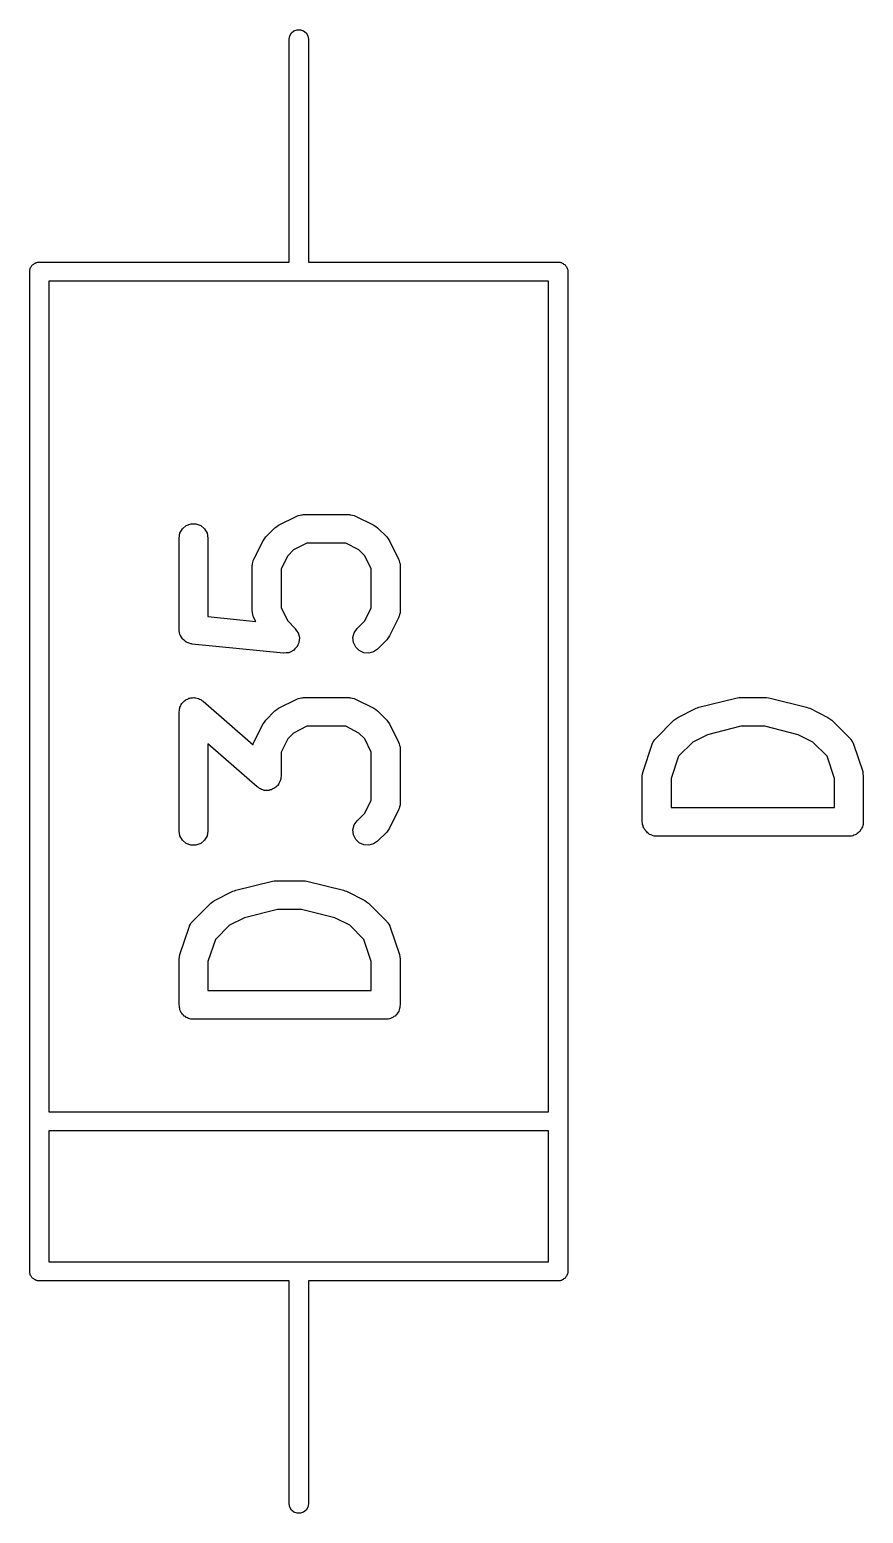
# Model space of a CAD drawing. Extents: x 39 to 139, y -131 to -25.
# Drawn here: x 134.1 to 138.44, y -112.05 to -104.33 of the extents above; entities that cross this region are included whole.
import ezdxf

# ---------------------------------------------------------------- set-up
doc = ezdxf.new("R2010")
doc.units = 0
doc.header["$MEASUREMENT"] = 0
doc.layers.add('BLACK', color=7, linetype='CONTINUOUS')

msp = doc.modelspace()

# ---------------------------------------------------------------- linework, layer by layer
at = {"layer": 'Black'}
for p, q in [((135.462, -104.348), (135.475, -104.337)), ((135.475, -104.337), (135.491, -104.331)), ((135.491, -104.331), (135.509, -104.331)), ((135.509, -104.331), (135.525, -104.337)), ((135.525, -104.337), (135.538, -104.348)), ((135.45, -104.38), (135.453, -104.363)), ((135.45, -105.54), (135.45, -104.38)), ((135.453, -104.363), (135.462, -104.348)), ((135.538, -104.348), (135.547, -104.363)), ((135.547, -104.363), (135.55, -104.38)), ((135.55, -104.38), (135.55, -105.54)), ((134.101, -105.581), (134.102, -105.577)), ((134.101, -105.586), (134.101, -105.581)), ((134.102, -105.577), (134.103, -105.573)), ((134.103, -105.573), (134.105, -105.569)), ((134.105, -105.569), (134.107, -105.565)), ((134.107, -105.565), (134.11, -105.562)), ((134.11, -105.562), (134.112, -105.558)), ((134.112, -105.558), (134.115, -105.555)), ((134.115, -105.555), (134.118, -105.552)), ((134.118, -105.552), (134.122, -105.55)), ((134.122, -105.55), (134.125, -105.547)), ((134.125, -105.547), (134.129, -105.545)), ((134.129, -105.545), (134.133, -105.543)), ((134.133, -105.543), (134.137, -105.542)), ((134.137, -105.542), (134.141, -105.541)), ((134.141, -105.541), (134.146, -105.541)), ((134.146, -105.541), (134.15, -105.54)), ((134.15, -105.54), (135.45, -105.54)), ((135.55, -105.54), (136.85, -105.54)), ((136.85, -105.54), (136.854, -105.541)), ((136.854, -105.541), (136.859, -105.541)), ((136.859, -105.541), (136.863, -105.542)), ((136.863, -105.542), (136.867, -105.543)), ((136.867, -105.543), (136.871, -105.545)), ((136.871, -105.545), (136.875, -105.547)), ((136.875, -105.547), (136.878, -105.55)), ((136.878, -105.55), (136.882, -105.552)), ((136.882, -105.552), (136.885, -105.555)), ((136.885, -105.555), (136.888, -105.558)), ((136.888, -105.558), (136.89, -105.562)), ((136.89, -105.562), (136.893, -105.565)), ((136.893, -105.565), (136.895, -105.569)), ((136.895, -105.569), (136.897, -105.573)), ((136.897, -105.573), (136.898, -105.577)), ((136.898, -105.577), (136.899, -105.581)), ((136.899, -105.581), (136.899, -105.586)), ((134.1, -105.59), (134.101, -105.586)), ((134.1, -110.79), (134.1, -105.59)), ((134.2, -105.64), (134.2, -109.96)), ((136.8, -105.64), (134.2, -105.64)), ((136.8, -109.96), (136.8, -105.64)), ((136.899, -105.586), (136.9, -105.59)), ((136.9, -105.59), (136.9, -110.79)), ((135.395, -106.909), (135.49, -106.861)), ((135.49, -106.861), (135.494, -106.86)), ((135.494, -106.86), (135.498, -106.858)), ((135.498, -106.858), (135.507, -106.856)), ((135.507, -106.856), (135.515, -106.854)), ((135.515, -106.854), (135.52, -106.854)), ((135.52, -106.854), (135.524, -106.853)), ((135.524, -106.853), (135.762, -106.853)), ((135.762, -106.853), (135.766, -106.854)), ((135.766, -106.854), (135.77, -106.854)), ((135.77, -106.854), (135.779, -106.856)), ((135.779, -106.856), (135.788, -106.858)), ((135.788, -106.858), (135.791, -106.86)), ((135.791, -106.86), (135.795, -106.861)), ((135.795, -106.861), (135.891, -106.909)), ((134.877, -106.976), (134.882, -106.95)), ((134.882, -106.95), (134.895, -106.928)), ((134.895, -106.928), (134.915, -106.911)), ((134.915, -106.911), (134.939, -106.902)), ((134.939, -106.902), (134.965, -106.902)), ((134.965, -106.902), (134.99, -106.911)), ((134.99, -106.911), (135.01, -106.928)), ((135.01, -106.928), (135.023, -106.95)), ((135.023, -106.95), (135.027, -106.976)), ((135.321, -106.98), (135.328, -106.97)), ((135.328, -106.97), (135.376, -106.923)), ((135.376, -106.923), (135.385, -106.916)), ((135.385, -106.916), (135.395, -106.909)), ((135.891, -106.909), (135.9, -106.916)), ((135.9, -106.916), (135.91, -106.923)), ((135.91, -106.923), (135.958, -106.97)), ((135.958, -106.97), (135.965, -106.98)), ((134.877, -107.452), (134.877, -106.976)), ((135.027, -106.976), (135.027, -107.384)), ((135.266, -107.085), (135.314, -106.99)), ((135.314, -106.99), (135.321, -106.98)), ((135.473, -107.037), (135.443, -107.068)), ((135.542, -107.003), (135.473, -107.037)), ((135.744, -107.003), (135.542, -107.003)), ((135.813, -107.037), (135.744, -107.003)), ((135.843, -107.068), (135.813, -107.037)), ((135.965, -106.98), (135.972, -106.99)), ((135.972, -106.99), (136.019, -107.085)), ((135.258, -107.119), (135.259, -107.114)), ((135.258, -107.357), (135.258, -107.119)), ((135.259, -107.11), (135.261, -107.102)), ((135.259, -107.114), (135.259, -107.11)), ((135.261, -107.102), (135.263, -107.093)), ((135.263, -107.093), (135.265, -107.089)), ((135.265, -107.089), (135.266, -107.085)), ((135.443, -107.068), (135.408, -107.136)), ((135.877, -107.136), (135.843, -107.068)), ((136.019, -107.085), (136.021, -107.089)), ((136.021, -107.089), (136.023, -107.093)), ((136.023, -107.093), (136.024, -107.102)), ((136.024, -107.102), (136.027, -107.11)), ((136.027, -107.11), (136.027, -107.114)), ((136.027, -107.114), (136.027, -107.119)), ((136.027, -107.119), (136.027, -107.357)), ((135.408, -107.136), (135.408, -107.339)), ((135.877, -107.339), (135.877, -107.136)), ((135.259, -107.361), (135.258, -107.357)), ((135.408, -107.339), (135.443, -107.407)), ((135.843, -107.407), (135.877, -107.339)), ((136.027, -107.357), (136.027, -107.361)), ((135.027, -107.384), (135.276, -107.409)), ((135.259, -107.365), (135.259, -107.361)), ((135.261, -107.374), (135.259, -107.365)), ((135.263, -107.382), (135.261, -107.374)), ((135.265, -107.386), (135.263, -107.382)), ((135.266, -107.39), (135.265, -107.386)), ((135.276, -107.409), (135.266, -107.39)), ((135.443, -107.407), (135.482, -107.446)), ((135.804, -107.446), (135.843, -107.407)), ((136.019, -107.39), (135.972, -107.485)), ((136.021, -107.386), (136.019, -107.39)), ((136.023, -107.382), (136.021, -107.386)), ((136.024, -107.374), (136.023, -107.382)), ((136.027, -107.365), (136.024, -107.374)), ((136.027, -107.361), (136.027, -107.365)), ((134.878, -107.455), (134.877, -107.452)), ((134.878, -107.458), (134.878, -107.455)), ((134.88, -107.467), (134.878, -107.458)), ((134.882, -107.478), (134.88, -107.467)), ((134.883, -107.48), (134.882, -107.478)), ((134.884, -107.483), (134.883, -107.48)), ((134.89, -107.491), (134.884, -107.483)), ((134.895, -107.5), (134.89, -107.491)), ((134.897, -107.502), (134.895, -107.5)), ((134.899, -107.504), (134.897, -107.502)), ((134.907, -107.51), (134.899, -107.504)), ((134.915, -107.517), (134.907, -107.51)), ((135.482, -107.446), (135.482, -107.447)), ((135.482, -107.447), (135.482, -107.447)), ((135.482, -107.447), (135.489, -107.458)), ((135.489, -107.458), (135.497, -107.468)), ((135.497, -107.468), (135.497, -107.468)), ((135.497, -107.468), (135.497, -107.469)), ((135.497, -107.469), (135.5, -107.481)), ((135.5, -107.481), (135.503, -107.493)), ((135.502, -107.506), (135.501, -107.519)), ((135.503, -107.494), (135.502, -107.506)), ((135.503, -107.493), (135.503, -107.493)), ((135.503, -107.493), (135.503, -107.494)), ((135.782, -107.493), (135.789, -107.468)), ((135.785, -107.519), (135.782, -107.493)), ((135.789, -107.468), (135.804, -107.446)), ((135.958, -107.505), (135.91, -107.553)), ((135.965, -107.495), (135.958, -107.505)), ((135.972, -107.485), (135.965, -107.495)), ((134.918, -107.518), (134.915, -107.517)), ((134.92, -107.519), (134.918, -107.518)), ((134.93, -107.522), (134.92, -107.519)), ((134.939, -107.526), (134.93, -107.522)), ((134.942, -107.526), (134.939, -107.526)), ((134.945, -107.527), (134.942, -107.526)), ((135.421, -107.574), (134.945, -107.527)), ((135.422, -107.574), (135.421, -107.574)), ((135.434, -107.573), (135.422, -107.574)), ((135.422, -107.574), (135.422, -107.574)), ((135.447, -107.572), (135.434, -107.573)), ((135.448, -107.572), (135.447, -107.572)), ((135.459, -107.567), (135.448, -107.572)), ((135.448, -107.572), (135.448, -107.572)), ((135.471, -107.561), (135.459, -107.567)), ((135.472, -107.561), (135.471, -107.561)), ((135.471, -107.561), (135.471, -107.561)), ((135.48, -107.552), (135.472, -107.561)), ((135.489, -107.543), (135.48, -107.552)), ((135.49, -107.543), (135.489, -107.543)), ((135.495, -107.531), (135.49, -107.543)), ((135.49, -107.543), (135.49, -107.543)), ((135.501, -107.52), (135.495, -107.531)), ((135.501, -107.519), (135.501, -107.519)), ((135.501, -107.519), (135.501, -107.52)), ((135.796, -107.543), (135.785, -107.519)), ((135.814, -107.561), (135.796, -107.543)), ((135.838, -107.572), (135.814, -107.561)), ((135.864, -107.574), (135.838, -107.572)), ((135.889, -107.567), (135.864, -107.574)), ((135.91, -107.553), (135.889, -107.567)), ((134.905, -107.822), (134.91, -107.819)), ((134.91, -107.819), (134.915, -107.816)), ((134.915, -107.816), (134.922, -107.813)), ((134.922, -107.813), (134.928, -107.809)), ((134.928, -107.809), (134.934, -107.809)), ((134.934, -107.809), (134.939, -107.807)), ((134.939, -107.807), (134.947, -107.807)), ((134.947, -107.807), (134.954, -107.805)), ((134.954, -107.805), (134.96, -107.807)), ((134.96, -107.807), (134.965, -107.807)), ((134.965, -107.807), (134.972, -107.809)), ((134.972, -107.809), (134.979, -107.811)), ((134.979, -107.811), (134.984, -107.814)), ((134.984, -107.814), (134.99, -107.816)), ((134.99, -107.816), (134.995, -107.82)), ((134.995, -107.82), (135.002, -107.824)), ((135.395, -107.861), (135.49, -107.813)), ((135.49, -107.813), (135.494, -107.812)), ((135.494, -107.812), (135.498, -107.81)), ((135.498, -107.81), (135.507, -107.808)), ((135.507, -107.808), (135.515, -107.806)), ((135.515, -107.806), (135.52, -107.806)), ((135.52, -107.806), (135.524, -107.805)), ((135.524, -107.805), (135.762, -107.805)), ((135.762, -107.805), (135.766, -107.806)), ((135.766, -107.806), (135.77, -107.806)), ((135.77, -107.806), (135.779, -107.808)), ((135.779, -107.808), (135.788, -107.81)), ((135.788, -107.81), (135.791, -107.812)), ((135.791, -107.812), (135.795, -107.813)), ((135.795, -107.813), (135.891, -107.861)), ((137.582, -107.855), (137.773, -107.808)), ((137.773, -107.808), (137.782, -107.807)), ((137.782, -107.807), (137.791, -107.805)), ((137.791, -107.805), (137.934, -107.805)), ((137.934, -107.805), (137.943, -107.807)), ((137.943, -107.807), (137.952, -107.808)), ((137.952, -107.808), (138.142, -107.855)), ((134.877, -107.88), (134.879, -107.873)), ((134.877, -108.5), (134.877, -107.88)), ((134.879, -107.866), (134.881, -107.861)), ((134.879, -107.873), (134.879, -107.866)), ((134.881, -107.861), (134.882, -107.855)), ((134.882, -107.855), (134.886, -107.848)), ((134.886, -107.848), (134.888, -107.842)), ((134.888, -107.842), (134.892, -107.837)), ((134.892, -107.837), (134.895, -107.832)), ((134.895, -107.832), (134.901, -107.828)), ((134.901, -107.828), (134.905, -107.822)), ((135.002, -107.824), (135.262, -108.052)), ((135.328, -107.923), (135.376, -107.875)), ((135.376, -107.875), (135.385, -107.868)), ((135.385, -107.868), (135.395, -107.861)), ((135.891, -107.861), (135.9, -107.868)), ((135.9, -107.868), (135.91, -107.875)), ((135.91, -107.875), (135.958, -107.923)), ((137.472, -107.909), (137.567, -107.861)), ((137.567, -107.861), (137.575, -107.859)), ((137.575, -107.859), (137.582, -107.855)), ((138.142, -107.855), (138.15, -107.859)), ((138.15, -107.859), (138.158, -107.861)), ((138.158, -107.861), (138.253, -107.909)), ((135.266, -108.037), (135.314, -107.942)), ((135.314, -107.942), (135.321, -107.933)), ((135.321, -107.933), (135.328, -107.923)), ((135.542, -107.955), (135.473, -107.99)), ((135.744, -107.955), (135.542, -107.955)), ((135.813, -107.99), (135.744, -107.955)), ((135.958, -107.923), (135.965, -107.933)), ((135.965, -107.933), (135.972, -107.942)), ((135.972, -107.942), (136.019, -108.037)), ((137.357, -108.018), (137.452, -107.923)), ((137.452, -107.923), (137.462, -107.916)), ((137.462, -107.916), (137.472, -107.909)), ((137.8, -107.955), (137.627, -107.999)), ((137.925, -107.955), (137.8, -107.955)), ((138.098, -107.999), (137.925, -107.955)), ((138.253, -107.909), (138.263, -107.916)), ((138.263, -107.916), (138.273, -107.923)), ((138.273, -107.923), (138.368, -108.018)), ((135.284, -108.27), (135.027, -108.046)), ((135.027, -108.046), (135.027, -108.5)), ((135.262, -108.052), (135.263, -108.045)), ((135.263, -108.045), (135.265, -108.042)), ((135.265, -108.042), (135.266, -108.037)), ((135.443, -108.02), (135.408, -108.089)), ((135.473, -107.99), (135.443, -108.02)), ((135.843, -108.02), (135.813, -107.99)), ((135.877, -108.089), (135.843, -108.02)), ((136.019, -108.037), (136.021, -108.042)), ((136.021, -108.042), (136.023, -108.045)), ((136.023, -108.045), (136.024, -108.054)), ((137.291, -108.19), (137.339, -108.047)), ((137.339, -108.047), (137.341, -108.043)), ((137.341, -108.043), (137.342, -108.039)), ((137.342, -108.039), (137.347, -108.032)), ((137.347, -108.032), (137.351, -108.024)), ((137.351, -108.024), (137.354, -108.021)), ((137.354, -108.021), (137.357, -108.018)), ((137.55, -108.037), (137.476, -108.111)), ((137.627, -107.999), (137.55, -108.037)), ((138.175, -108.037), (138.098, -107.999)), ((138.249, -108.111), (138.175, -108.037)), ((138.368, -108.018), (138.37, -108.021)), ((138.37, -108.021), (138.374, -108.024)), ((138.374, -108.024), (138.378, -108.032)), ((138.378, -108.032), (138.383, -108.039)), ((138.383, -108.039), (138.384, -108.043)), ((138.384, -108.043), (138.386, -108.047)), ((138.386, -108.047), (138.434, -108.19)), ((135.408, -108.089), (135.408, -108.214)), ((135.877, -108.339), (135.877, -108.089)), ((136.024, -108.054), (136.027, -108.062)), ((136.027, -108.062), (136.027, -108.067)), ((136.027, -108.067), (136.027, -108.071)), ((136.027, -108.071), (136.027, -108.357)), ((137.476, -108.111), (137.437, -108.226)), ((138.287, -108.226), (138.249, -108.111)), ((137.287, -108.214), (137.289, -108.202)), ((137.289, -108.202), (137.291, -108.19)), ((138.434, -108.19), (138.435, -108.202)), ((138.435, -108.202), (138.437, -108.214)), ((135.29, -108.274), (135.284, -108.27)), ((135.296, -108.279), (135.29, -108.274)), ((135.301, -108.281), (135.296, -108.279)), ((135.306, -108.284), (135.301, -108.281)), ((135.364, -108.281), (135.358, -108.285)), ((135.371, -108.279), (135.364, -108.281)), ((135.375, -108.275), (135.371, -108.279)), ((135.38, -108.272), (135.375, -108.275)), ((135.385, -108.267), (135.38, -108.272)), ((135.391, -108.262), (135.385, -108.267)), ((135.394, -108.257), (135.391, -108.262)), ((135.397, -108.253), (135.394, -108.257)), ((135.4, -108.246), (135.397, -108.253)), ((135.404, -108.239), (135.4, -108.246)), ((135.405, -108.234), (135.404, -108.239)), ((135.407, -108.228), (135.405, -108.234)), ((135.408, -108.214), (135.407, -108.221)), ((135.407, -108.221), (135.407, -108.228)), ((137.287, -108.452), (137.287, -108.214)), ((137.437, -108.226), (137.437, -108.377)), ((138.287, -108.377), (138.287, -108.226)), ((138.437, -108.214), (138.437, -108.452)), ((135.313, -108.285), (135.306, -108.284)), ((135.32, -108.288), (135.313, -108.285)), ((135.326, -108.288), (135.32, -108.288)), ((135.332, -108.289), (135.326, -108.288)), ((135.339, -108.288), (135.332, -108.289)), ((135.346, -108.288), (135.339, -108.288)), ((135.352, -108.286), (135.346, -108.288)), ((135.358, -108.285), (135.352, -108.286)), ((135.843, -108.407), (135.877, -108.339)), ((136.027, -108.357), (136.027, -108.361)), ((135.804, -108.446), (135.843, -108.407)), ((136.019, -108.39), (135.972, -108.485)), ((136.021, -108.386), (136.019, -108.39)), ((136.023, -108.382), (136.021, -108.386)), ((136.024, -108.374), (136.023, -108.382)), ((136.027, -108.365), (136.024, -108.374)), ((136.027, -108.361), (136.027, -108.365)), ((137.437, -108.377), (138.287, -108.377)), ((134.882, -108.525), (134.877, -108.5)), ((135.027, -108.5), (135.023, -108.525)), ((135.782, -108.493), (135.789, -108.468)), ((135.785, -108.519), (135.782, -108.493)), ((135.789, -108.468), (135.804, -108.446)), ((135.958, -108.505), (135.91, -108.553)), ((135.965, -108.495), (135.958, -108.505)), ((135.972, -108.485), (135.965, -108.495)), ((137.289, -108.458), (137.287, -108.452)), ((137.289, -108.465), (137.289, -108.458)), ((137.291, -108.471), (137.289, -108.465)), ((137.292, -108.478), (137.291, -108.471)), ((137.295, -108.483), (137.292, -108.478)), ((137.297, -108.489), (137.295, -108.483)), ((137.302, -108.494), (137.297, -108.489)), ((137.305, -108.5), (137.302, -108.494)), ((137.31, -108.504), (137.305, -108.5)), ((137.314, -108.509), (137.31, -108.504)), ((137.32, -108.513), (137.314, -108.509)), ((137.325, -108.517), (137.32, -108.513)), ((138.405, -108.513), (138.4, -108.517)), ((138.411, -108.509), (138.405, -108.513)), ((138.415, -108.504), (138.411, -108.509)), ((138.42, -108.5), (138.415, -108.504)), ((138.423, -108.494), (138.42, -108.5)), ((138.427, -108.489), (138.423, -108.494)), ((138.43, -108.483), (138.427, -108.489)), ((138.433, -108.478), (138.43, -108.483)), ((138.434, -108.471), (138.433, -108.478)), ((138.436, -108.465), (138.434, -108.471)), ((138.437, -108.452), (138.436, -108.458)), ((138.436, -108.458), (138.436, -108.465)), ((134.895, -108.548), (134.882, -108.525)), ((134.915, -108.564), (134.895, -108.548)), ((134.939, -108.573), (134.915, -108.564)), ((134.965, -108.573), (134.939, -108.573)), ((134.99, -108.564), (134.965, -108.573)), ((135.01, -108.548), (134.99, -108.564)), ((135.023, -108.525), (135.01, -108.548)), ((135.796, -108.543), (135.785, -108.519)), ((135.814, -108.561), (135.796, -108.543)), ((135.838, -108.572), (135.814, -108.561)), ((135.864, -108.574), (135.838, -108.572)), ((135.889, -108.567), (135.864, -108.574)), ((135.91, -108.553), (135.889, -108.567)), ((137.331, -108.519), (137.325, -108.517)), ((137.337, -108.522), (137.331, -108.519)), ((137.343, -108.524), (137.337, -108.522)), ((137.349, -108.526), (137.343, -108.524)), ((137.356, -108.526), (137.349, -108.526)), ((137.362, -108.527), (137.356, -108.526)), ((138.362, -108.527), (137.362, -108.527)), ((138.369, -108.526), (138.362, -108.527)), ((138.375, -108.526), (138.369, -108.526)), ((138.382, -108.524), (138.375, -108.526)), ((138.388, -108.522), (138.382, -108.524)), ((138.394, -108.519), (138.388, -108.522)), ((138.4, -108.517), (138.394, -108.519)), ((135.062, -108.861), (135.157, -108.813)), ((135.157, -108.813), (135.165, -108.811)), ((135.165, -108.811), (135.172, -108.808)), ((135.172, -108.808), (135.363, -108.76)), ((135.363, -108.76), (135.372, -108.759)), ((135.372, -108.759), (135.381, -108.758)), ((135.381, -108.758), (135.524, -108.758)), ((135.524, -108.758), (135.533, -108.759)), ((135.533, -108.759), (135.542, -108.76)), ((135.542, -108.76), (135.732, -108.808)), ((135.732, -108.808), (135.74, -108.811)), ((135.74, -108.811), (135.748, -108.813)), ((135.748, -108.813), (135.843, -108.861)), ((134.947, -108.97), (135.042, -108.875)), ((135.042, -108.875), (135.052, -108.868)), ((135.052, -108.868), (135.062, -108.861)), ((135.843, -108.861), (135.853, -108.868)), ((135.853, -108.868), (135.863, -108.875)), ((135.863, -108.875), (135.958, -108.97)), ((134.937, -108.984), (134.941, -108.977)), ((134.941, -108.977), (134.944, -108.974)), ((134.944, -108.974), (134.947, -108.97)), ((135.217, -108.951), (135.14, -108.99)), ((135.39, -108.908), (135.217, -108.951)), ((135.515, -108.908), (135.39, -108.908)), ((135.688, -108.951), (135.515, -108.908)), ((135.765, -108.99), (135.688, -108.951)), ((135.958, -108.97), (135.96, -108.974)), ((135.96, -108.974), (135.964, -108.977)), ((135.964, -108.977), (135.968, -108.984)), ((134.881, -109.142), (134.929, -109)), ((134.929, -109), (134.931, -108.996)), ((134.931, -108.996), (134.932, -108.992)), ((134.932, -108.992), (134.937, -108.984)), ((135.14, -108.99), (135.066, -109.064)), ((135.839, -109.064), (135.765, -108.99)), ((135.968, -108.984), (135.973, -108.992)), ((135.973, -108.992), (135.974, -108.996)), ((135.974, -108.996), (135.976, -109)), ((135.976, -109), (136.024, -109.142)), ((135.066, -109.064), (135.027, -109.178)), ((135.877, -109.178), (135.839, -109.064)), ((134.877, -109.166), (134.879, -109.154)), ((134.877, -109.404), (134.877, -109.166)), ((134.879, -109.154), (134.881, -109.142)), ((135.027, -109.178), (135.027, -109.329)), ((135.877, -109.329), (135.877, -109.178)), ((136.024, -109.142), (136.025, -109.154)), ((136.025, -109.154), (136.027, -109.166)), ((136.027, -109.166), (136.027, -109.404)), ((135.027, -109.329), (135.877, -109.329)), ((134.879, -109.411), (134.877, -109.404)), ((134.879, -109.417), (134.879, -109.411)), ((134.881, -109.423), (134.879, -109.417)), ((134.882, -109.43), (134.881, -109.423)), ((134.885, -109.436), (134.882, -109.43)), ((134.887, -109.442), (134.885, -109.436)), ((136.02, -109.436), (136.017, -109.442)), ((136.023, -109.43), (136.02, -109.436)), ((136.024, -109.423), (136.023, -109.43)), ((136.026, -109.417), (136.024, -109.423)), ((136.027, -109.404), (136.026, -109.411)), ((136.026, -109.411), (136.026, -109.417)), ((134.892, -109.447), (134.887, -109.442)), ((134.895, -109.452), (134.892, -109.447)), ((134.9, -109.457), (134.895, -109.452)), ((134.904, -109.462), (134.9, -109.457)), ((134.91, -109.465), (134.904, -109.462)), ((134.915, -109.469), (134.91, -109.465)), ((134.921, -109.471), (134.915, -109.469)), ((134.927, -109.475), (134.921, -109.471)), ((134.933, -109.476), (134.927, -109.475)), ((134.939, -109.478), (134.933, -109.476)), ((134.946, -109.478), (134.939, -109.478)), ((134.952, -109.479), (134.946, -109.478)), ((135.952, -109.479), (134.952, -109.479)), ((135.959, -109.478), (135.952, -109.479)), ((135.965, -109.478), (135.959, -109.478)), ((135.972, -109.476), (135.965, -109.478)), ((135.978, -109.475), (135.972, -109.476)), ((135.984, -109.471), (135.978, -109.475)), ((135.99, -109.469), (135.984, -109.471)), ((135.995, -109.465), (135.99, -109.469)), ((136.001, -109.462), (135.995, -109.465)), ((136.005, -109.457), (136.001, -109.462)), ((136.01, -109.452), (136.005, -109.457)), ((136.013, -109.447), (136.01, -109.452)), ((136.017, -109.442), (136.013, -109.447)), ((134.2, -109.96), (136.8, -109.96)), ((134.2, -110.06), (134.2, -110.74)), ((136.8, -110.06), (134.2, -110.06)), ((136.8, -110.74), (136.8, -110.06)), ((134.2, -110.74), (136.8, -110.74)), ((134.101, -110.794), (134.1, -110.79)), ((134.101, -110.799), (134.101, -110.794)), ((134.102, -110.803), (134.101, -110.799)), ((134.103, -110.807), (134.102, -110.803)), ((134.105, -110.811), (134.103, -110.807)), ((134.107, -110.815), (134.105, -110.811)), ((134.11, -110.818), (134.107, -110.815)), ((134.112, -110.822), (134.11, -110.818)), ((134.115, -110.825), (134.112, -110.822)), ((134.118, -110.828), (134.115, -110.825)), ((134.122, -110.83), (134.118, -110.828)), ((134.125, -110.833), (134.122, -110.83)), ((136.878, -110.83), (136.875, -110.833)), ((136.882, -110.828), (136.878, -110.83)), ((136.885, -110.825), (136.882, -110.828)), ((136.888, -110.822), (136.885, -110.825)), ((136.89, -110.818), (136.888, -110.822)), ((136.893, -110.815), (136.89, -110.818)), ((136.895, -110.811), (136.893, -110.815)), ((136.897, -110.807), (136.895, -110.811)), ((136.898, -110.803), (136.897, -110.807)), ((136.899, -110.799), (136.898, -110.803)), ((136.9, -110.79), (136.899, -110.794)), ((136.899, -110.794), (136.899, -110.799)), ((134.129, -110.835), (134.125, -110.833)), ((134.133, -110.837), (134.129, -110.835)), ((134.137, -110.838), (134.133, -110.837)), ((134.141, -110.839), (134.137, -110.838)), ((134.146, -110.839), (134.141, -110.839)), ((134.15, -110.84), (134.146, -110.839)), ((135.45, -110.84), (134.15, -110.84)), ((135.45, -112), (135.45, -110.84)), ((136.85, -110.84), (135.55, -110.84)), ((135.55, -110.84), (135.55, -112)), ((136.854, -110.839), (136.85, -110.84)), ((136.859, -110.839), (136.854, -110.839)), ((136.863, -110.838), (136.859, -110.839)), ((136.867, -110.837), (136.863, -110.838)), ((136.871, -110.835), (136.867, -110.837)), ((136.875, -110.833), (136.871, -110.835)), ((135.453, -112.017), (135.45, -112)), ((135.462, -112.032), (135.453, -112.017)), ((135.475, -112.043), (135.462, -112.032)), ((135.491, -112.049), (135.475, -112.043)), ((135.509, -112.049), (135.491, -112.049)), ((135.525, -112.043), (135.509, -112.049)), ((135.538, -112.032), (135.525, -112.043)), ((135.547, -112.017), (135.538, -112.032)), ((135.55, -112), (135.547, -112.017))]:
    msp.add_line(p, q, dxfattribs=at)

doc.saveas('drawing.dxf')
